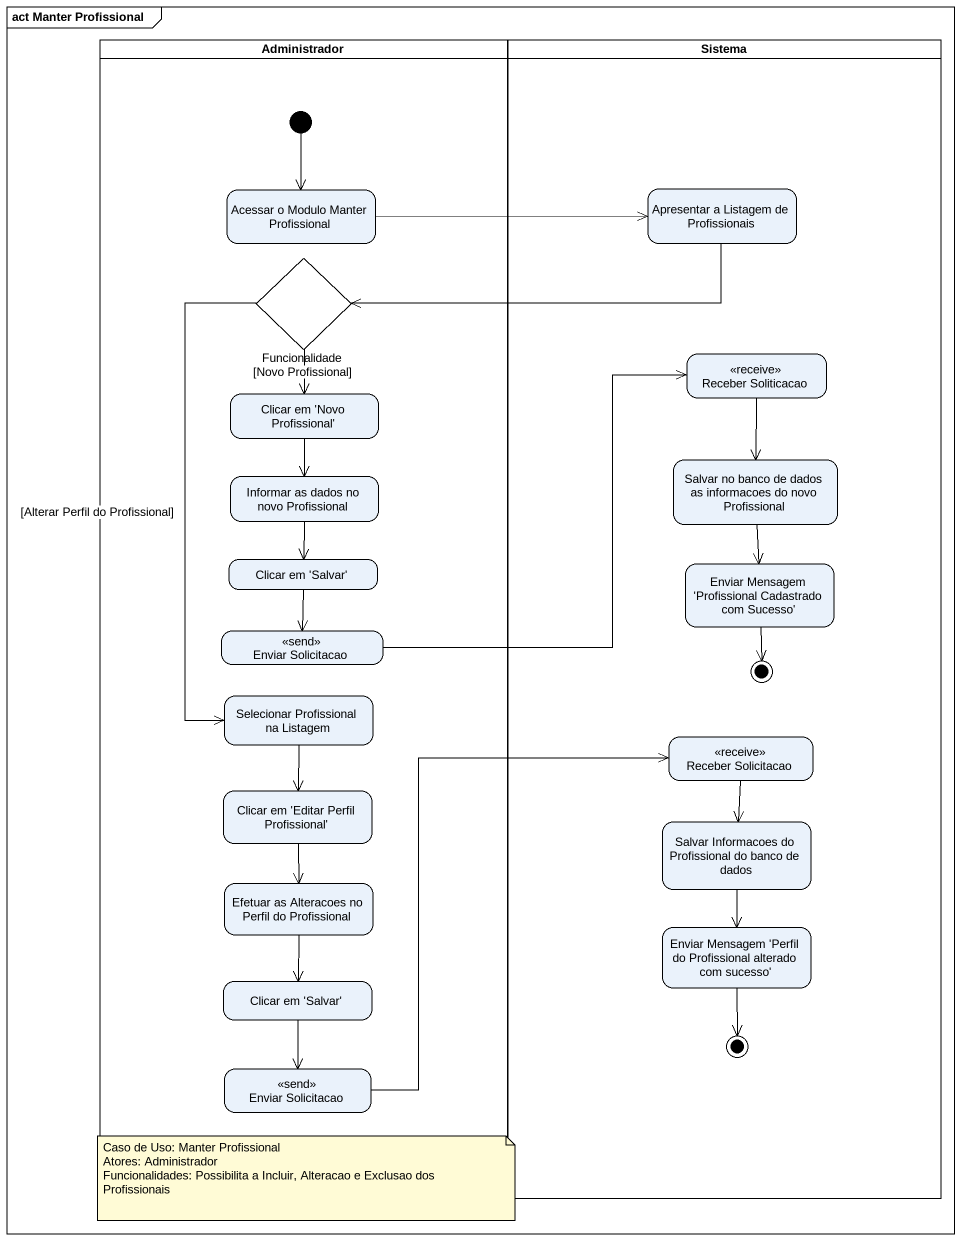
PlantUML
@startuml
mainframe act Manter Profissional
hide empty description
state Administrador <<partition>> {
  state "Acessar o Modulo Manter Profissional" as Acessar_o_Modulo_Manter
  state Funcionalidade <<choice>>
  state "Clicar em 'Novo Profissional'" as Clicar_em_Novo_Profissional
  state "Informar as dados no novo Profissional" as Informar_as_dados_no_novo
  state "Clicar em 'Salvar'" as Clicar_em_Salvar
  state "Enviar Solicitacao" as Enviar_Solicitacao <<send>>
  state "Selecionar Profissional na Listagem" as Selecionar_Profissional_na
  state "Clicar em 'Editar Perfil Profissional'" as Clicar_em_Editar_Perfil
  state "Efetuar as Alteracoes no Perfil do Profissional" as Efetuar_as_Alteracoes_no
  state "Clicar em 'Salvar'" as Clicar_em_Salvar_2
  state "Enviar Solicitacao" as Enviar_Solicitacao_2 <<send>>
  [*] --> Acessar_o_Modulo_Manter
}
state Sistema <<partition>> {
  state "Apresentar a Listagem de Profissionais" as Apresentar_a_Listagem_de
  state "Receber Soliticacao" as Receber_Soliticacao <<receive>>
  state "Salvar no banco de dados as informacoes do novo Profissional" as Salvar_no_banco_de_dados_as
  state "Enviar Mensagem 'Profissional Cadastrado com Sucesso'" as Enviar_Mensagem
  state final1 <<end>>
  state "Receber Solicitacao" as Receber_Solicitacao <<receive>>
  state "Salvar Informacoes do Profissional do banco de dados" as Salvar_Informacoes_do
  state "Enviar Mensagem 'Perfil do Profissional alterado com sucesso'" as Enviar_Mensagem_Perfil_do
  state final2 <<end>>
}
Acessar_o_Modulo_Manter -right-> Apresentar_a_Listagem_de
Apresentar_a_Listagem_de -left-> Funcionalidade
Funcionalidade --> Clicar_em_Novo_Profissional : [Novo Profissional]
Funcionalidade --> Selecionar_Profissional_na : [Alterar Perfil do Profissional]
Clicar_em_Novo_Profissional --> Informar_as_dados_no_novo
Receber_Soliticacao --> Salvar_no_banco_de_dados_as
Informar_as_dados_no_novo --> Clicar_em_Salvar
Salvar_no_banco_de_dados_as --> Enviar_Mensagem
Clicar_em_Salvar --> Enviar_Solicitacao
Enviar_Mensagem --> final1
Enviar_Solicitacao -right-> Receber_Soliticacao
Selecionar_Profissional_na --> Clicar_em_Editar_Perfil
Receber_Solicitacao --> Salvar_Informacoes_do
Clicar_em_Editar_Perfil --> Efetuar_as_Alteracoes_no
Salvar_Informacoes_do --> Enviar_Mensagem_Perfil_do
Efetuar_as_Alteracoes_no --> Clicar_em_Salvar_2
Enviar_Mensagem_Perfil_do --> final2
Clicar_em_Salvar_2 --> Enviar_Solicitacao_2
Enviar_Solicitacao_2 -up-> Receber_Solicitacao
note as N1
  Caso de Uso: Manter Profissional
  Atores: Administrador
  Funcionalidades: Possibilita a Incluir, Alteracao e Exclusao dos Profissionais
end note
@enduml
